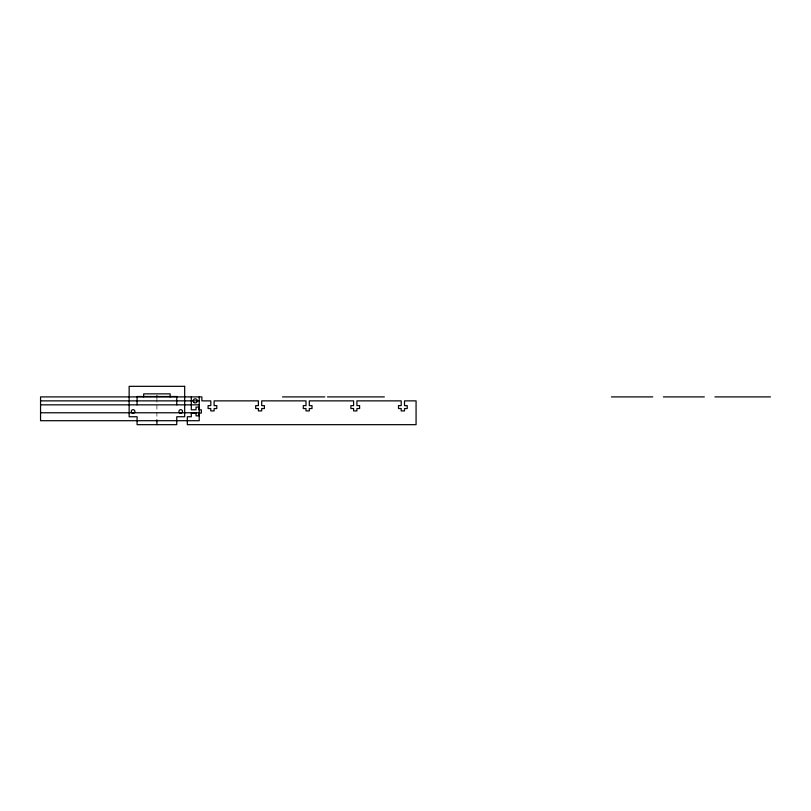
<?xml version="1.0" encoding="UTF-8"?>
<svg xmlns="http://www.w3.org/2000/svg" width="811" height="811" viewBox="0 0 811 811"><rect width="100%" height="100%" fill="white"/><g stroke="black" fill="none" stroke-linecap="round" stroke-linejoin="round"><path stroke-width="0.61" stroke-dasharray="4.05 3.04" d="M156.908 398.079L156.908 420.139"/><path stroke-width="1.22" d="M282.532 396.903L324.836 396.903M327.482 396.903L384.343 396.903M611.382 396.903L652.764 396.903M663.347 396.903L704.333 396.903M714.917 396.903L770.45 396.903M40.55 400.867L199.222 400.867M40.55 404.841L199.222 404.841M40.55 412.769L199.222 412.769M199.222 396.903L199.222 420.706L40.55 420.706L40.55 396.903L201.868 396.903L201.868 400.867L210.789 400.867L210.789 405.632L208.082 405.632L208.082 408.541L210.789 408.541L210.789 410.924L214.104 410.924L214.104 408.541L216.811 408.541L216.811 405.632L214.104 405.632L214.104 400.867L258.395 400.867L258.395 405.632L255.688 405.632L255.688 408.541L258.395 408.541L258.395 410.924L261.7 410.924L261.7 408.541L264.416 408.541L264.416 405.632L261.7 405.632L261.7 400.867L306 400.867L306 405.632L303.284 405.632L303.284 408.541L306 408.541L306 410.924L309.305 410.924L309.305 408.541L312.012 408.541L312.012 405.632L309.305 405.632L309.305 400.867L353.596 400.867L353.596 405.632L350.889 405.632L350.889 408.541L353.596 408.541L353.596 410.924L356.911 410.924L356.911 408.541L359.618 408.541L359.618 405.632L356.911 405.632L356.911 400.867L401.202 400.867L401.202 405.632L398.495 405.632L398.495 408.541L401.202 408.541L401.202 410.924L404.507 410.924L404.507 408.541L407.223 408.541L407.223 405.632L404.507 405.632L404.507 400.867L416.073 400.867L416.073 424.67L187.321 424.67L187.321 416.742L191.295 416.742L191.295 413.103L196.049 413.103L196.049 415.81L198.959 415.81L198.959 413.103L201.341 413.103L201.341 409.798L198.959 409.798L198.959 407.092L196.049 407.092L196.049 409.798L191.295 409.798L191.295 396.903M176.747 404.841L176.747 396.508L137.079 396.508L137.079 404.841M170.138 396.903L170.138 393.862L143.689 393.862L143.689 396.903M156.908 395.596L156.908 396.903M156.908 420.139L156.908 424.67M184.675 386.33L129.142 386.33L129.142 416.742L137.079 416.742L137.079 424.67L176.747 424.67L176.747 416.742L184.675 416.742L184.675 386.33M194.234 402.651A2.048 2.048 0 0 0 197.306 400.867A2.048 2.048 0 0 0 194.234 399.093A2.048 2.048 0 0 0 194.234 402.651M179.819 412.992A1.784 1.784 0 0 0 182.495 411.451A1.784 1.784 0 0 0 179.819 409.9A1.784 1.784 0 0 0 179.819 412.992M132.213 412.992A1.784 1.784 0 0 0 134.9 411.451A1.784 1.784 0 0 0 132.213 409.9A1.784 1.784 0 0 0 132.213 412.992"/></g></svg>
